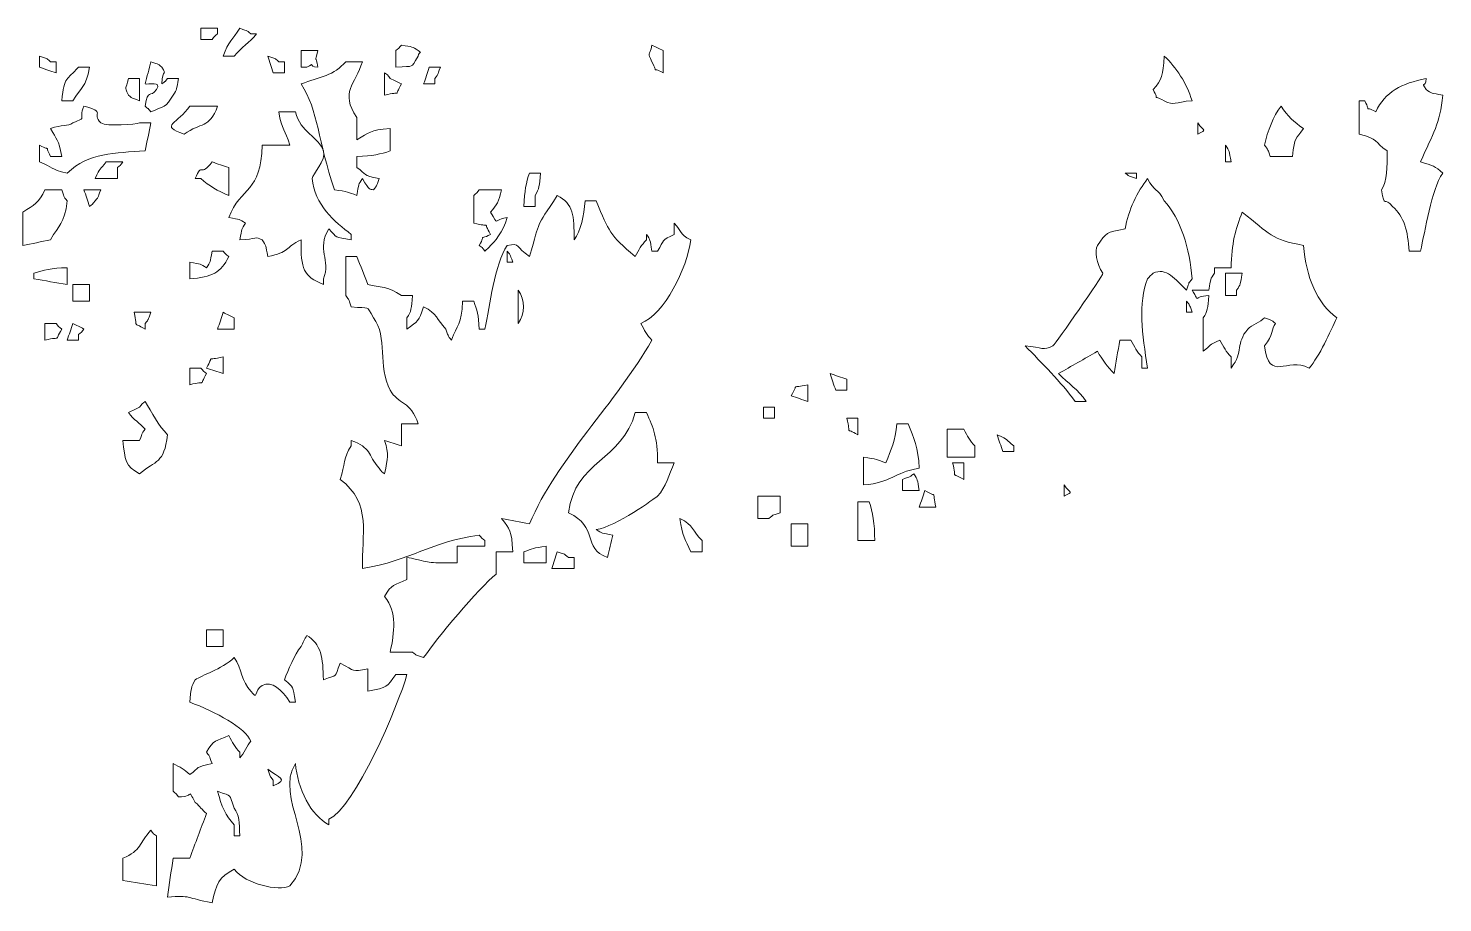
# Model space of a CAD drawing. Header units: millimetres. Extents: x 182 to 330, y 89 to 241.
# Drawn here: x 287.82 to 323.66, y 168.13 to 190.29 of the extents above; entities that cross this region are included whole.
import ezdxf

# ---------------------------------------------------------------- set-up
doc = ezdxf.new("R2010")
doc.units = ezdxf.units.MM
doc.layers.add('LAYER_1', color=160, linetype='Continuous')

# ---------------------------------------------------------------- blocks, each defined once
blk = doc.blocks.new('tree eucalypt')
at = {"layer": 'LAYER_1', "color": 7, "lineweight": 0}
for points, knots in [([(56.666, 100.75), (56.666, 100.656), (56.666, 100.562), (56.666, 100.468), (56.76, 100.468), (56.854, 100.468), (56.948, 100.468), (57.076, 100.621), (56.937, 100.479), (57.089, 100.609), (57.089, 100.656), (57.089, 100.703), (57.089, 100.75), (56.948, 100.75), (56.807, 100.75), (56.666, 100.75)], [0, 0, 0, 0, 1, 1, 1, 2, 2, 2, 3, 3, 3, 4, 4, 4, 5, 5, 5, 5]), ([(57.653, 100.75), (57.472, 100.457), (57.36, 100.425), (57.23, 100.044), (57.324, 100.044), (57.418, 100.044), (57.512, 100.044), (57.692, 100.282), (57.897, 100.371), (58.077, 100.609), (58.03, 100.609), (57.982, 100.609), (57.935, 100.609), (57.791, 100.722), (57.897, 100.659), (57.653, 100.75)], [0, 0, 0, 0, 1, 1, 1, 2, 2, 2, 3, 3, 3, 4, 4, 4, 5, 5, 5, 5]), ([(52.573, 100.044), (52.573, 99.95), (52.573, 99.856), (52.573, 99.762), (52.714, 99.715), (52.856, 99.668), (52.997, 99.621), (52.997, 99.715), (52.997, 99.809), (52.997, 99.903), (52.95, 99.903), (52.903, 99.903), (52.855, 99.903), (52.711, 100.017), (52.817, 99.953), (52.573, 100.044)], [0, 0, 0, 0, 1, 1, 1, 2, 2, 2, 3, 3, 3, 4, 4, 4, 5, 5, 5, 5]), ([(58.359, 100.044), (58.406, 99.903), (58.453, 99.762), (58.5, 99.621), (58.594, 99.621), (58.688, 99.621), (58.782, 99.621), (58.782, 99.715), (58.782, 99.809), (58.782, 99.903), (58.735, 99.903), (58.688, 99.903), (58.641, 99.903), (58.497, 100.017), (58.602, 99.953), (58.359, 100.044)], [0, 0, 0, 0, 1, 1, 1, 2, 2, 2, 3, 3, 3, 4, 4, 4, 5, 5, 5, 5]), ([(59.205, 100.185), (59.205, 100.044), (59.205, 99.903), (59.205, 99.762), (59.253, 99.762), (59.3, 99.762), (59.347, 99.762), (59.595, 99.895), (59.348, 99.793), (59.629, 99.762), (59.588, 100.109), (59.536, 99.83), (59.629, 100.185), (59.488, 100.185), (59.347, 100.185), (59.205, 100.185)], [0, 0, 0, 0, 1, 1, 1, 2, 2, 2, 3, 3, 3, 4, 4, 4, 5, 5, 5, 5]), ([(61.604, 99.762), (62.11, 99.821), (61.959, 99.696), (62.169, 100.044), (62.204, 100.181), (62.279, 100.098), (62.169, 100.185), (62.017, 100.291), (62.035, 100.27), (61.746, 100.326), (61.617, 100.174), (61.757, 100.314), (61.604, 100.185), (61.604, 100.044), (61.604, 99.903), (61.604, 99.762)], [0, 0, 0, 0, 1, 1, 1, 2, 2, 2, 3, 3, 3, 4, 4, 4, 5, 5, 5, 5]), ([(68.095, 100.326), (68.039, 100.007), (67.966, 100.174), (68.095, 99.903), (68.278, 99.555), (68.035, 99.807), (68.378, 99.621), (68.378, 99.809), (68.378, 99.997), (68.378, 100.185), (68.284, 100.232), (68.189, 100.279), (68.095, 100.326)], [0, 0, 0, 0, 1, 1, 1, 2, 2, 2, 3, 3, 3, 4, 4, 4, 4]), ([(81.078, 100.044), (81.384, 99.753), (81.64, 99.367), (81.783, 98.915), (81.332, 98.879), (81.333, 98.775), (81.078, 98.915), (80.729, 99.098), (80.981, 98.855), (80.795, 99.198), (81.028, 99.45), (81.042, 99.552), (81.078, 100.044)], [0, 0, 0, 0, 1, 1, 1, 2, 2, 2, 3, 3, 3, 4, 4, 4, 4]), ([(53.561, 99.762), (53.269, 99.427), (53.205, 99.554), (53.138, 98.915), (53.232, 98.915), (53.326, 98.915), (53.42, 98.915), (53.636, 99.263), (53.743, 99.236), (53.843, 99.762), (53.749, 99.762), (53.655, 99.762), (53.561, 99.762)], [0, 0, 0, 0, 1, 1, 1, 2, 2, 2, 3, 3, 3, 4, 4, 4, 4]), ([(55.396, 99.903), (55.349, 99.715), (55.302, 99.527), (55.254, 99.339), (55.318, 99.318), (55.693, 99.425), (55.537, 99.198), (55.379, 98.967), (55.33, 99.245), (55.254, 98.774), (55.407, 98.646), (55.266, 98.785), (55.396, 98.633), (55.716, 98.774), (55.787, 98.738), (55.96, 99.056), (56.066, 99.208), (56.045, 99.19), (56.101, 99.48), (56.007, 99.48), (55.913, 99.48), (55.819, 99.48), (55.691, 99.327), (55.83, 99.468), (55.678, 99.339), (55.686, 99.749), (55.814, 99.535), (55.678, 99.762), (55.534, 99.876), (55.639, 99.812), (55.396, 99.903)], [0, 0, 0, 0, 1, 1, 1, 2, 2, 2, 3, 3, 3, 4, 4, 4, 5, 5, 5, 6, 6, 6, 7, 7, 7, 8, 8, 8, 9, 9, 9, 10, 10, 10, 10]), ([(61.463, 98.21), (60.933, 98.169), (60.936, 98.1), (60.617, 97.927), (60.617, 98.116), (60.617, 98.304), (60.617, 98.492), (60.18, 99.138), (60.574, 99.319), (60.758, 99.903), (60.617, 99.903), (60.476, 99.903), (60.334, 99.903), (60.054, 99.555), (59.663, 99.508), (59.205, 99.339), (59.649, 98.655), (59.623, 97.901), (60.052, 96.658), (60.381, 96.616), (60.402, 96.594), (60.617, 96.516), (60.669, 96.809), (60.651, 96.788), (60.758, 96.94), (60.948, 96.615), (60.93, 96.683), (61.04, 96.658), (61.153, 96.802), (61.09, 96.696), (61.181, 96.94), (60.736, 97.035), (60.885, 97.034), (60.617, 97.222), (60.617, 97.316), (60.617, 97.41), (60.617, 97.504), (61.02, 97.514), (61.221, 97.559), (61.463, 97.645), (61.463, 97.833), (61.463, 98.022), (61.463, 98.21)], [0, 0, 0, 0, 1, 1, 1, 2, 2, 2, 3, 3, 3, 4, 4, 4, 5, 5, 5, 6, 6, 6, 7, 7, 7, 8, 8, 8, 9, 9, 9, 10, 10, 10, 11, 11, 11, 12, 12, 12, 13, 13, 13, 14, 14, 14, 14]), ([(62.451, 99.762), (62.404, 99.621), (62.357, 99.48), (62.31, 99.339), (62.404, 99.339), (62.498, 99.339), (62.592, 99.339), (62.592, 99.386), (62.592, 99.433), (62.592, 99.48), (62.706, 99.624), (62.642, 99.518), (62.733, 99.762), (62.639, 99.762), (62.545, 99.762), (62.451, 99.762)], [0, 0, 0, 0, 1, 1, 1, 2, 2, 2, 3, 3, 3, 4, 4, 4, 5, 5, 5, 5]), ([(54.831, 99.48), (54.775, 99.16), (54.702, 99.327), (54.831, 99.056), (54.975, 98.943), (54.87, 99.006), (55.113, 98.915), (55.113, 99.103), (55.113, 99.292), (55.113, 99.48), (55.019, 99.48), (54.925, 99.48), (54.831, 99.48)], [0, 0, 0, 0, 1, 1, 1, 2, 2, 2, 3, 3, 3, 4, 4, 4, 4]), ([(61.322, 99.056), (61.78, 99.173), (61.538, 98.987), (61.746, 99.339), (61.652, 99.386), (61.557, 99.433), (61.463, 99.48), (61.335, 99.633), (61.474, 99.492), (61.322, 99.621), (61.322, 99.433), (61.322, 99.245), (61.322, 99.056)], [0, 0, 0, 0, 1, 1, 1, 2, 2, 2, 3, 3, 3, 4, 4, 4, 4]), ([(88.133, 99.056), (88.062, 98.31), (87.896, 98.107), (87.569, 97.363), (87.885, 97.28), (87.943, 97.258), (88.133, 97.081), (87.841, 96.662), (87.693, 95.608), (87.569, 95.105), (87.475, 95.105), (87.381, 95.105), (87.286, 95.105), (87.245, 95.611), (87.159, 95.982), (86.863, 96.234), (86.654, 96.512), (86.662, 96.155), (86.581, 96.658), (86.729, 96.876), (86.726, 97.234), (86.722, 97.645), (86.398, 97.872), (86.509, 97.947), (86.016, 98.069), (86.016, 98.351), (86.016, 98.633), (86.016, 98.915), (86.063, 98.915), (86.11, 98.915), (86.158, 98.915), (86.34, 98.567), (86.097, 98.819), (86.44, 98.633), (86.667, 99.146), (87.103, 99.346), (87.71, 99.48), (87.706, 99.198), (87.565, 99.44), (87.71, 99.198), (87.861, 99.091), (87.843, 99.113), (88.133, 99.056)], [0, 0, 0, 0, 1, 1, 1, 2, 2, 2, 3, 3, 3, 4, 4, 4, 5, 5, 5, 6, 6, 6, 7, 7, 7, 8, 8, 8, 9, 9, 9, 10, 10, 10, 11, 11, 11, 12, 12, 12, 13, 13, 13, 14, 14, 14, 14]), ([(55.254, 97.645), (55.302, 97.88), (55.349, 98.116), (55.396, 98.351), (55.302, 98.351), (55.207, 98.351), (55.113, 98.351), (55.009, 98.308), (54.291, 98.261), (54.126, 98.351), (53.885, 98.61), (54.282, 98.623), (53.702, 98.774), (53.535, 98.4), (53.829, 98.521), (53.42, 98.351), (53.293, 98.26), (53.141, 98.309), (52.855, 98.21), (53.014, 97.915), (53.058, 97.951), (53.138, 97.504), (53.044, 97.504), (52.95, 97.504), (52.855, 97.504), (52.673, 97.852), (52.916, 97.6), (52.573, 97.786), (52.573, 97.645), (52.573, 97.504), (52.573, 97.363), (52.95, 97.225), (52.816, 97.182), (53.279, 97.081), (53.828, 97.609), (54.486, 97.586), (55.254, 97.645)], [0, 0, 0, 0, 1, 1, 1, 2, 2, 2, 3, 3, 3, 4, 4, 4, 5, 5, 5, 6, 6, 6, 7, 7, 7, 8, 8, 8, 9, 9, 9, 10, 10, 10, 11, 11, 11, 12, 12, 12, 12]), ([(56.383, 98.774), (56.098, 98.344), (55.58, 98.278), (56.242, 98.069), (56.671, 98.374), (56.876, 98.204), (57.089, 98.774), (56.854, 98.774), (56.618, 98.774), (56.383, 98.774)], [0, 0, 0, 0, 1, 1, 1, 2, 2, 2, 3, 3, 3, 3]), ([(58.641, 98.633), (58.717, 98.147), (58.799, 98.193), (58.923, 97.786), (58.688, 97.786), (58.453, 97.786), (58.218, 97.786), (58.196, 96.583), (57.678, 96.751), (57.371, 95.952), (57.664, 95.9), (57.643, 95.918), (57.794, 95.811), (57.688, 95.66), (57.71, 95.677), (57.653, 95.388), (58.083, 95.398), (58.041, 95.494), (58.218, 95.388), (58.324, 95.236), (58.303, 95.254), (58.359, 94.964), (58.918, 95.073), (58.782, 95.198), (59.205, 95.388), (59.197, 94.64), (59.256, 94.475), (59.77, 94.259), (59.77, 94.306), (59.77, 94.353), (59.77, 94.4), (59.975, 94.895), (59.579, 95.133), (59.911, 95.67), (60.132, 95.412), (60.035, 95.473), (60.476, 95.388), (60.476, 95.435), (60.476, 95.482), (60.476, 95.529), (60.06, 95.839), (59.531, 96.295), (59.488, 96.94), (59.481, 97.045), (59.854, 97.405), (59.77, 97.645), (59.648, 97.991), (59.189, 98.111), (59.064, 98.633), (58.923, 98.633), (58.782, 98.633), (58.641, 98.633)], [0, 0, 0, 0, 1, 1, 1, 2, 2, 2, 3, 3, 3, 4, 4, 4, 5, 5, 5, 6, 6, 6, 7, 7, 7, 8, 8, 8, 9, 9, 9, 10, 10, 10, 11, 11, 11, 12, 12, 12, 13, 13, 13, 14, 14, 14, 15, 15, 15, 16, 16, 16, 17, 17, 17, 17]), ([(84.323, 97.504), (84.135, 97.504), (83.947, 97.504), (83.759, 97.504), (83.67, 97.752), (83.731, 97.641), (83.618, 97.786), (83.698, 98.147), (83.835, 98.53), (84.041, 98.774), (84.208, 98.517), (84.35, 98.379), (84.605, 98.21), (84.402, 97.92), (84.386, 98.026), (84.323, 97.504)], [0, 0, 0, 0, 1, 1, 1, 2, 2, 2, 3, 3, 3, 4, 4, 4, 5, 5, 5, 5]), ([(81.924, 98.351), (82.082, 98.117), (82.174, 98.2), (81.924, 98.069), (81.924, 98.163), (81.924, 98.257), (81.924, 98.351)], [0, 0, 0, 0, 1, 1, 1, 2, 2, 2, 2]), ([(82.63, 97.786), (82.736, 97.635), (82.715, 97.653), (82.771, 97.363), (82.724, 97.363), (82.677, 97.363), (82.63, 97.363), (82.63, 97.504), (82.63, 97.645), (82.63, 97.786)], [0, 0, 0, 0, 1, 1, 1, 2, 2, 2, 3, 3, 3, 3]), ([(54.267, 97.363), (54.107, 97.145), (54.114, 97.244), (53.984, 96.94), (54.173, 96.94), (54.361, 96.94), (54.549, 96.94), (54.549, 97.034), (54.549, 97.128), (54.549, 97.222), (54.702, 97.35), (54.561, 97.211), (54.69, 97.363), (54.549, 97.363), (54.408, 97.363), (54.267, 97.363)], [0, 0, 0, 0, 1, 1, 1, 2, 2, 2, 3, 3, 3, 4, 4, 4, 5, 5, 5, 5]), ([(56.948, 97.363), (56.656, 96.951), (56.694, 97.392), (56.524, 96.94), (56.572, 96.94), (56.619, 96.94), (56.666, 96.94), (56.866, 96.758), (57.097, 96.623), (57.371, 96.516), (57.371, 96.752), (57.371, 96.987), (57.371, 97.222), (57.23, 97.269), (57.089, 97.316), (56.948, 97.363)], [0, 0, 0, 0, 1, 1, 1, 2, 2, 2, 3, 3, 3, 4, 4, 4, 5, 5, 5, 5]), ([(64.991, 97.081), (64.906, 96.837), (64.865, 96.636), (64.85, 96.234), (64.944, 96.234), (65.038, 96.234), (65.132, 96.234), (65.132, 96.328), (65.132, 96.422), (65.132, 96.516), (65.245, 96.683), (65.241, 96.754), (65.273, 97.081), (65.179, 97.081), (65.085, 97.081), (64.991, 97.081)], [0, 0, 0, 0, 1, 1, 1, 2, 2, 2, 3, 3, 3, 4, 4, 4, 5, 5, 5, 5]), ([(80.09, 95.67), (80.162, 96.129), (80.399, 96.621), (80.654, 96.94), (80.826, 96.592), (80.904, 96.722), (81.078, 96.375), (81.481, 95.941), (81.73, 95.161), (81.783, 94.4), (81.67, 94.256), (81.733, 94.361), (81.642, 94.118), (81.357, 94.381), (81.121, 94.711), (80.795, 94.541), (80.642, 94.413), (80.783, 94.552), (80.654, 94.4), (80.408, 93.786), (80.514, 93.004), (80.654, 92.142), (80.607, 92.142), (80.56, 92.142), (80.513, 92.142), (80.513, 92.236), (80.513, 92.33), (80.513, 92.424), (80.384, 92.556), (80.325, 92.672), (80.231, 92.848), (80.137, 92.848), (80.043, 92.848), (79.949, 92.848), (79.902, 92.565), (79.855, 92.283), (79.808, 92.001), (79.639, 92.162), (79.508, 92.36), (79.384, 92.565), (79.055, 92.377), (78.726, 92.189), (78.397, 92.001), (78.641, 91.742), (78.895, 91.605), (79.102, 91.295), (79.008, 91.295), (78.914, 91.295), (78.82, 91.295), (78.458, 91.79), (77.976, 92.268), (77.55, 92.706), (78.001, 92.67), (78, 92.566), (78.255, 92.706), (78.35, 92.789), (79.512, 94.465), (79.525, 94.541), (79.347, 94.787), (79.313, 95.12), (79.384, 95.247), (79.612, 95.573), (79.59, 95.578), (80.09, 95.67)], [0, 0, 0, 0, 1, 1, 1, 2, 2, 2, 3, 3, 3, 4, 4, 4, 5, 5, 5, 6, 6, 6, 7, 7, 7, 8, 8, 8, 9, 9, 9, 10, 10, 10, 11, 11, 11, 12, 12, 12, 13, 13, 13, 14, 14, 14, 15, 15, 15, 16, 16, 16, 17, 17, 17, 18, 18, 18, 19, 19, 19, 20, 20, 20, 21, 21, 21, 21]), ([(80.09, 97.081), (80.184, 97.081), (80.278, 97.081), (80.372, 97.081), (80.372, 97.034), (80.372, 96.987), (80.372, 96.94), (80.124, 97.029), (80.235, 96.967), (80.09, 97.081)], [0, 0, 0, 0, 1, 1, 1, 2, 2, 2, 3, 3, 3, 3]), ([(52.15, 95.247), (52.385, 95.294), (52.62, 95.341), (52.855, 95.388), (53.074, 95.793), (53.202, 95.772), (53.279, 96.375), (53.165, 96.519), (53.229, 96.414), (53.138, 96.658), (52.997, 96.658), (52.855, 96.658), (52.714, 96.658), (52.563, 96.321), (52.437, 96.271), (52.15, 96.093), (52.15, 95.811), (52.15, 95.529), (52.15, 95.247)], [0, 0, 0, 0, 1, 1, 1, 2, 2, 2, 3, 3, 3, 4, 4, 4, 5, 5, 5, 6, 6, 6, 6]), ([(53.702, 96.658), (53.749, 96.517), (53.796, 96.375), (53.843, 96.234), (53.996, 96.362), (53.855, 96.223), (53.984, 96.375), (54.098, 96.519), (54.035, 96.414), (54.126, 96.658), (53.984, 96.658), (53.843, 96.658), (53.702, 96.658)], [0, 0, 0, 0, 1, 1, 1, 2, 2, 2, 3, 3, 3, 4, 4, 4, 4]), ([(61.746, 90.731), (61.746, 90.543), (61.746, 90.355), (61.746, 90.167), (61.604, 90.214), (61.463, 90.261), (61.322, 90.308), (61.435, 89.923), (61.399, 89.897), (61.322, 89.461), (61.169, 89.589), (61.31, 89.45), (61.181, 89.602), (60.886, 89.956), (60.984, 90.12), (60.476, 90.308), (60.476, 90.261), (60.476, 90.214), (60.476, 90.167), (60.267, 89.86), (60.323, 89.698), (60.193, 89.32), (61.013, 88.714), (60.732, 87.906), (60.758, 87.062), (61.983, 87.256), (62.501, 87.748), (63.721, 87.909), (63.849, 87.756), (63.71, 87.897), (63.862, 87.768), (63.862, 87.721), (63.862, 87.674), (63.862, 87.626), (63.627, 87.626), (63.392, 87.626), (63.157, 87.626), (63.157, 87.485), (63.157, 87.344), (63.157, 87.203), (62.305, 87.199), (62.552, 87.211), (61.887, 87.344), (61.887, 87.156), (61.887, 86.968), (61.887, 86.78), (61.566, 86.639), (61.495, 86.675), (61.322, 86.356), (61.64, 85.936), (61.569, 85.458), (61.463, 84.945), (61.651, 84.945), (61.84, 84.945), (62.028, 84.945), (62.172, 84.832), (62.066, 84.895), (62.31, 84.804), (62.632, 85.286), (63.707, 86.564), (64.144, 86.921), (64.144, 87.109), (64.144, 87.297), (64.144, 87.485), (64.285, 87.485), (64.427, 87.485), (64.568, 87.485), (64.542, 88.06), (64.495, 88.031), (64.285, 88.332), (64.521, 88.285), (64.756, 88.238), (64.991, 88.191), (65.705, 89.869), (67.181, 91.245), (68.095, 92.848), (67.967, 92.979), (67.908, 93.095), (67.813, 93.271), (68.416, 93.509), (68.982, 94.664), (69.083, 95.388), (68.766, 95.551), (68.873, 95.593), (68.66, 95.811), (68.66, 95.717), (68.66, 95.623), (68.66, 95.529), (68.327, 95.373), (68.409, 95.393), (68.237, 95.105), (68.189, 95.105), (68.142, 95.105), (68.095, 95.105), (68.043, 95.398), (68.061, 95.377), (67.954, 95.529), (67.954, 95.482), (67.954, 95.435), (67.954, 95.388), (67.825, 95.256), (67.767, 95.14), (67.672, 94.964), (67.01, 95.536), (67.013, 95.581), (66.684, 96.375), (66.59, 96.375), (66.496, 96.375), (66.402, 96.375), (66.367, 95.989), (66.3, 95.625), (66.12, 95.388), (66.126, 96.009), (66.103, 96.296), (65.697, 96.516), (65.115, 95.619), (65.296, 95.973), (64.991, 94.964), (64.638, 95.208), (64.764, 95.319), (64.427, 95.247), (64.103, 94.761), (63.989, 93.731), (63.862, 93.13), (63.815, 93.13), (63.768, 93.13), (63.721, 93.13), (63.698, 93.498), (63.66, 93.609), (63.58, 93.835), (63.486, 93.835), (63.392, 93.835), (63.298, 93.835), (63.267, 93.222), (63.168, 93.251), (63.015, 92.848), (62.902, 92.992), (62.965, 92.886), (62.874, 93.13), (62.631, 93.374), (62.663, 93.523), (62.31, 93.694), (62.184, 93.316), (62.165, 93.329), (61.887, 93.13), (61.887, 93.224), (61.887, 93.318), (61.887, 93.412), (62, 93.578), (61.996, 93.649), (62.028, 93.976), (61.934, 93.976), (61.84, 93.976), (61.746, 93.976), (61.402, 94.236), (61.199, 94.176), (60.899, 94.259), (60.805, 94.494), (60.711, 94.729), (60.617, 94.964), (60.523, 94.964), (60.428, 94.964), (60.334, 94.964), (60.334, 94.635), (60.334, 94.306), (60.334, 93.976), (60.448, 93.832), (60.384, 93.938), (60.476, 93.694), (60.981, 93.635), (60.831, 93.761), (61.04, 93.412), (61.408, 92.923), (61.132, 92.192), (61.463, 91.578), (61.655, 91.221), (61.997, 91.302), (62.169, 90.731), (62.028, 90.731), (61.887, 90.731), (61.746, 90.731)], [0, 0, 0, 0, 1, 1, 1, 2, 2, 2, 3, 3, 3, 4, 4, 4, 5, 5, 5, 6, 6, 6, 7, 7, 7, 8, 8, 8, 9, 9, 9, 10, 10, 10, 11, 11, 11, 12, 12, 12, 13, 13, 13, 14, 14, 14, 15, 15, 15, 16, 16, 16, 17, 17, 17, 18, 18, 18, 19, 19, 19, 20, 20, 20, 21, 21, 21, 22, 22, 22, 23, 23, 23, 24, 24, 24, 25, 25, 25, 26, 26, 26, 27, 27, 27, 28, 28, 28, 29, 29, 29, 30, 30, 30, 31, 31, 31, 32, 32, 32, 33, 33, 33, 34, 34, 34, 35, 35, 35, 36, 36, 36, 37, 37, 37, 38, 38, 38, 39, 39, 39, 40, 40, 40, 41, 41, 41, 42, 42, 42, 43, 43, 43, 44, 44, 44, 45, 45, 45, 46, 46, 46, 47, 47, 47, 48, 48, 48, 49, 49, 49, 50, 50, 50, 51, 51, 51, 52, 52, 52, 53, 53, 53, 54, 54, 54, 55, 55, 55, 56, 56, 56, 57, 57, 57, 58, 58, 58, 59, 59, 59, 60, 60, 60, 60]), ([(63.58, 95.811), (64.038, 95.694), (63.796, 95.88), (64.003, 95.529), (63.655, 95.346), (63.907, 95.589), (63.721, 95.247), (63.874, 95.118), (63.733, 95.258), (63.862, 95.105), (64.015, 95.234), (63.874, 95.094), (64.003, 95.247), (64.071, 95.303), (64.346, 95.599), (64.427, 95.952), (64.013, 95.897), (64.25, 95.721), (64.003, 96.093), (64.181, 96.285), (64.196, 96.343), (64.285, 96.658), (64.097, 96.658), (63.909, 96.658), (63.721, 96.658), (63.593, 96.505), (63.732, 96.646), (63.58, 96.516), (63.58, 96.281), (63.58, 96.046), (63.58, 95.811)], [0, 0, 0, 0, 1, 1, 1, 2, 2, 2, 3, 3, 3, 4, 4, 4, 5, 5, 5, 6, 6, 6, 7, 7, 7, 8, 8, 8, 9, 9, 9, 10, 10, 10, 10]), ([(84.605, 95.247), (84.674, 94.438), (84.948, 93.788), (85.452, 93.412), (85.278, 93.063), (85.017, 92.434), (84.746, 92.142), (84.184, 92.434), (83.732, 91.754), (83.618, 92.706), (83.865, 92.982), (83.769, 93.127), (83.9, 93.271), (83.756, 93.384), (83.861, 93.321), (83.618, 93.412), (83.509, 93.316), (83.303, 93.227), (83.194, 93.13), (82.876, 92.748), (83.1, 92.577), (82.771, 92.142), (82.771, 92.236), (82.771, 92.33), (82.771, 92.424), (82.642, 92.556), (82.583, 92.672), (82.489, 92.848), (82.18, 92.721), (82.285, 92.726), (82.065, 92.565), (82.065, 92.848), (82.065, 93.13), (82.065, 93.412), (82.179, 93.578), (82.174, 93.649), (82.206, 93.976), (81.76, 93.975), (82.017, 93.737), (81.783, 94.118), (81.924, 94.118), (82.065, 94.118), (82.206, 94.118), (82.259, 94.41), (82.241, 94.389), (82.348, 94.541), (82.348, 94.588), (82.348, 94.635), (82.348, 94.682), (82.489, 94.682), (82.63, 94.682), (82.771, 94.682), (82.78, 95.291), (82.886, 95.666), (83.053, 96.093), (83.768, 95.532), (83.773, 95.401), (84.605, 95.247)], [0, 0, 0, 0, 1, 1, 1, 2, 2, 2, 3, 3, 3, 4, 4, 4, 5, 5, 5, 6, 6, 6, 7, 7, 7, 8, 8, 8, 9, 9, 9, 10, 10, 10, 11, 11, 11, 12, 12, 12, 13, 13, 13, 14, 14, 14, 15, 15, 15, 16, 16, 16, 17, 17, 17, 18, 18, 18, 19, 19, 19, 19]), ([(56.383, 94.823), (56.383, 94.682), (56.383, 94.541), (56.383, 94.4), (56.95, 94.444), (57.172, 94.564), (57.371, 94.964), (57.218, 95.093), (57.359, 94.953), (57.23, 95.105), (57.136, 95.105), (57.042, 95.105), (56.948, 95.105), (56.895, 94.812), (56.914, 94.834), (56.807, 94.682), (56.655, 94.788), (56.673, 94.767), (56.383, 94.823)], [0, 0, 0, 0, 1, 1, 1, 2, 2, 2, 3, 3, 3, 4, 4, 4, 5, 5, 5, 6, 6, 6, 6]), ([(64.427, 95.105), (64.54, 94.961), (64.477, 95.067), (64.568, 94.823), (64.521, 94.823), (64.474, 94.823), (64.427, 94.823), (64.427, 94.917), (64.427, 95.011), (64.427, 95.105)], [0, 0, 0, 0, 1, 1, 1, 2, 2, 2, 3, 3, 3, 3]), ([(53.279, 94.259), (53.279, 94.4), (53.279, 94.541), (53.279, 94.682), (52.876, 94.672), (52.675, 94.627), (52.432, 94.541), (52.432, 94.494), (52.432, 94.447), (52.432, 94.4), (52.714, 94.353), (52.997, 94.306), (53.279, 94.259)], [0, 0, 0, 0, 1, 1, 1, 2, 2, 2, 3, 3, 3, 4, 4, 4, 4]), ([(82.63, 94.541), (82.63, 94.353), (82.63, 94.165), (82.63, 93.976), (82.724, 93.976), (82.818, 93.976), (82.912, 93.976), (82.912, 94.024), (82.912, 94.071), (82.912, 94.118), (83.018, 94.269), (82.997, 94.251), (83.053, 94.541), (82.912, 94.541), (82.771, 94.541), (82.63, 94.541)], [0, 0, 0, 0, 1, 1, 1, 2, 2, 2, 3, 3, 3, 4, 4, 4, 5, 5, 5, 5]), ([(53.42, 94.259), (53.42, 94.118), (53.42, 93.976), (53.42, 93.835), (53.561, 93.835), (53.702, 93.835), (53.843, 93.835), (53.843, 93.976), (53.843, 94.118), (53.843, 94.259), (53.702, 94.259), (53.561, 94.259), (53.42, 94.259)], [0, 0, 0, 0, 1, 1, 1, 2, 2, 2, 3, 3, 3, 4, 4, 4, 4]), ([(64.709, 94.118), (64.887, 93.866), (64.881, 93.522), (64.709, 93.271), (64.709, 93.553), (64.709, 93.835), (64.709, 94.118)], [0, 0, 0, 0, 1, 1, 1, 2, 2, 2, 2]), ([(54.972, 93.553), (55.089, 93.095), (54.903, 93.338), (55.254, 93.13), (55.254, 93.177), (55.254, 93.224), (55.254, 93.271), (55.368, 93.415), (55.304, 93.31), (55.396, 93.553), (55.254, 93.553), (55.113, 93.553), (54.972, 93.553)], [0, 0, 0, 0, 1, 1, 1, 2, 2, 2, 3, 3, 3, 4, 4, 4, 4]), ([(57.23, 93.553), (57.183, 93.412), (57.136, 93.271), (57.089, 93.13), (57.23, 93.13), (57.371, 93.13), (57.512, 93.13), (57.512, 93.224), (57.512, 93.318), (57.512, 93.412), (57.418, 93.459), (57.324, 93.506), (57.23, 93.553)], [0, 0, 0, 0, 1, 1, 1, 2, 2, 2, 3, 3, 3, 4, 4, 4, 4]), ([(81.642, 93.835), (81.756, 93.691), (81.692, 93.797), (81.783, 93.553), (81.736, 93.553), (81.689, 93.553), (81.642, 93.553), (81.642, 93.647), (81.642, 93.741), (81.642, 93.835)], [0, 0, 0, 0, 1, 1, 1, 2, 2, 2, 3, 3, 3, 3]), ([(52.714, 92.848), (53.172, 92.964), (52.93, 92.778), (53.138, 93.13), (52.985, 93.258), (53.126, 93.119), (52.997, 93.271), (52.903, 93.271), (52.808, 93.271), (52.714, 93.271), (52.714, 93.13), (52.714, 92.989), (52.714, 92.848)], [0, 0, 0, 0, 1, 1, 1, 2, 2, 2, 3, 3, 3, 4, 4, 4, 4]), ([(53.42, 93.271), (53.373, 93.13), (53.326, 92.989), (53.279, 92.848), (53.373, 92.848), (53.467, 92.848), (53.561, 92.848), (53.561, 92.895), (53.561, 92.942), (53.561, 92.989), (53.714, 93.117), (53.573, 92.978), (53.702, 93.13), (53.608, 93.177), (53.514, 93.224), (53.42, 93.271)], [0, 0, 0, 0, 1, 1, 1, 2, 2, 2, 3, 3, 3, 4, 4, 4, 5, 5, 5, 5]), ([(57.23, 92.424), (56.772, 92.307), (57.014, 92.493), (56.807, 92.142), (56.948, 92.095), (57.089, 92.048), (57.23, 92.001), (57.23, 92.142), (57.23, 92.283), (57.23, 92.424)], [0, 0, 0, 0, 1, 1, 1, 2, 2, 2, 3, 3, 3, 3]), ([(56.383, 91.719), (56.841, 91.836), (56.599, 91.649), (56.807, 92.001), (56.654, 92.129), (56.795, 91.99), (56.666, 92.142), (56.572, 92.142), (56.477, 92.142), (56.383, 92.142), (56.383, 92.001), (56.383, 91.86), (56.383, 91.719)], [0, 0, 0, 0, 1, 1, 1, 2, 2, 2, 3, 3, 3, 4, 4, 4, 4]), ([(72.047, 91.719), (71.589, 91.602), (71.831, 91.788), (71.623, 91.436), (71.764, 91.389), (71.905, 91.342), (72.047, 91.295), (72.047, 91.436), (72.047, 91.578), (72.047, 91.719)], [0, 0, 0, 0, 1, 1, 1, 2, 2, 2, 3, 3, 3, 3]), ([(72.611, 92.001), (72.658, 91.86), (72.705, 91.719), (72.752, 91.578), (72.846, 91.578), (72.94, 91.578), (73.034, 91.578), (73.034, 91.672), (73.034, 91.766), (73.034, 91.86), (72.893, 91.907), (72.752, 91.954), (72.611, 92.001)], [0, 0, 0, 0, 1, 1, 1, 2, 2, 2, 3, 3, 3, 4, 4, 4, 4]), ([(54.69, 90.308), (54.739, 89.808), (54.751, 89.657), (55.113, 89.461), (55.528, 89.819), (55.73, 89.705), (55.819, 90.449), (55.602, 90.672), (55.412, 91.024), (55.254, 91.295), (55.102, 91.167), (55.242, 91.306), (55.113, 91.154), (55.019, 91.107), (54.925, 91.06), (54.831, 91.013), (54.971, 90.821), (55.103, 90.758), (55.254, 90.59), (55.141, 90.446), (55.204, 90.551), (55.113, 90.308), (54.972, 90.308), (54.831, 90.308), (54.69, 90.308)], [0, 0, 0, 0, 1, 1, 1, 2, 2, 2, 3, 3, 3, 4, 4, 4, 5, 5, 5, 6, 6, 6, 7, 7, 7, 8, 8, 8, 8]), ([(70.918, 91.154), (70.918, 91.06), (70.918, 90.966), (70.918, 90.872), (71.012, 90.872), (71.106, 90.872), (71.2, 90.872), (71.2, 90.966), (71.2, 91.06), (71.2, 91.154), (71.106, 91.154), (71.012, 91.154), (70.918, 91.154)], [0, 0, 0, 0, 1, 1, 1, 2, 2, 2, 3, 3, 3, 4, 4, 4, 4]), ([(68.237, 89.743), (68.237, 90.393), (68.136, 90.62), (67.954, 91.013), (67.86, 91.013), (67.766, 91.013), (67.672, 91.013), (67.335, 89.79), (66.149, 89.798), (65.979, 88.473), (66.76, 88.121), (66.312, 87.577), (66.967, 87.344), (67.014, 87.532), (67.061, 87.721), (67.108, 87.909), (66.815, 87.961), (66.836, 87.943), (66.684, 88.05), (67.172, 88.115), (68.196, 88.855), (68.237, 88.897), (68.438, 89.115), (68.535, 89.443), (68.66, 89.743), (68.519, 89.743), (68.378, 89.743), (68.237, 89.743)], [0, 0, 0, 0, 1, 1, 1, 2, 2, 2, 3, 3, 3, 4, 4, 4, 5, 5, 5, 6, 6, 6, 7, 7, 7, 8, 8, 8, 9, 9, 9, 9]), ([(73.034, 90.872), (73.151, 90.414), (72.965, 90.656), (73.316, 90.449), (73.316, 90.59), (73.316, 90.731), (73.316, 90.872), (73.222, 90.872), (73.128, 90.872), (73.034, 90.872)], [0, 0, 0, 0, 1, 1, 1, 2, 2, 2, 3, 3, 3, 3]), ([(73.458, 89.884), (73.458, 89.649), (73.458, 89.414), (73.458, 89.179), (74.185, 89.247), (74.191, 89.483), (74.869, 89.602), (74.842, 90.133), (74.739, 90.364), (74.586, 90.731), (74.492, 90.731), (74.398, 90.731), (74.304, 90.731), (74.256, 90.289), (74.157, 90.069), (74.022, 89.743), (73.808, 89.819), (73.783, 89.838), (73.458, 89.884)], [0, 0, 0, 0, 1, 1, 1, 2, 2, 2, 3, 3, 3, 4, 4, 4, 5, 5, 5, 6, 6, 6, 6]), ([(75.574, 90.59), (75.574, 90.355), (75.574, 90.119), (75.574, 89.884), (75.809, 89.884), (76.045, 89.884), (76.28, 89.884), (76.28, 89.978), (76.28, 90.072), (76.28, 90.167), (76.151, 90.298), (76.092, 90.414), (75.998, 90.59), (75.856, 90.59), (75.715, 90.59), (75.574, 90.59)], [0, 0, 0, 0, 1, 1, 1, 2, 2, 2, 3, 3, 3, 4, 4, 4, 5, 5, 5, 5]), ([(76.844, 90.449), (76.891, 90.308), (76.938, 90.166), (76.985, 90.025), (77.08, 90.025), (77.174, 90.025), (77.268, 90.025), (77.268, 90.072), (77.268, 90.12), (77.268, 90.167), (77.05, 90.326), (77.149, 90.32), (76.844, 90.449)], [0, 0, 0, 0, 1, 1, 1, 2, 2, 2, 3, 3, 3, 4, 4, 4, 4]), ([(75.715, 89.743), (75.832, 89.285), (75.646, 89.527), (75.998, 89.32), (75.998, 89.461), (75.998, 89.602), (75.998, 89.743), (75.904, 89.743), (75.809, 89.743), (75.715, 89.743)], [0, 0, 0, 0, 1, 1, 1, 2, 2, 2, 3, 3, 3, 3]), ([(74.869, 89.038), (74.816, 89.33), (74.835, 89.309), (74.728, 89.461), (74.584, 89.347), (74.689, 89.411), (74.445, 89.32), (74.445, 89.226), (74.445, 89.132), (74.445, 89.038), (74.586, 89.038), (74.728, 89.038), (74.869, 89.038)], [0, 0, 0, 0, 1, 1, 1, 2, 2, 2, 3, 3, 3, 4, 4, 4, 4]), ([(70.777, 88.897), (70.777, 88.708), (70.777, 88.52), (70.777, 88.332), (70.871, 88.332), (70.965, 88.332), (71.059, 88.332), (71.203, 88.446), (71.097, 88.382), (71.341, 88.473), (71.341, 88.614), (71.341, 88.755), (71.341, 88.897), (71.153, 88.897), (70.965, 88.897), (70.777, 88.897)], [0, 0, 0, 0, 1, 1, 1, 2, 2, 2, 3, 3, 3, 4, 4, 4, 5, 5, 5, 5]), ([(75.292, 88.614), (75.175, 89.072), (75.361, 88.83), (75.01, 89.038), (74.963, 88.897), (74.916, 88.755), (74.869, 88.614), (75.01, 88.614), (75.151, 88.614), (75.292, 88.614)], [0, 0, 0, 0, 1, 1, 1, 2, 2, 2, 3, 3, 3, 3]), ([(78.538, 89.179), (78.695, 88.944), (78.787, 89.028), (78.538, 88.897), (78.538, 88.991), (78.538, 89.085), (78.538, 89.179)], [0, 0, 0, 0, 1, 1, 1, 2, 2, 2, 2]), ([(73.316, 87.768), (73.458, 87.768), (73.599, 87.768), (73.74, 87.768), (73.739, 88.204), (73.692, 88.492), (73.599, 88.755), (73.505, 88.755), (73.41, 88.755), (73.316, 88.755), (73.316, 88.426), (73.316, 88.097), (73.316, 87.768)], [0, 0, 0, 0, 1, 1, 1, 2, 2, 2, 3, 3, 3, 4, 4, 4, 4]), ([(68.801, 88.332), (68.858, 87.886), (68.94, 87.796), (69.083, 87.485), (69.177, 87.485), (69.271, 87.485), (69.365, 87.485), (69.365, 87.579), (69.365, 87.674), (69.365, 87.768), (69.122, 88.012), (69.154, 88.16), (68.801, 88.332)], [0, 0, 0, 0, 1, 1, 1, 2, 2, 2, 3, 3, 3, 4, 4, 4, 4]), ([(71.623, 88.191), (71.623, 88.003), (71.623, 87.815), (71.623, 87.626), (71.764, 87.626), (71.905, 87.626), (72.047, 87.626), (72.047, 87.815), (72.047, 88.003), (72.047, 88.191), (71.905, 88.191), (71.764, 88.191), (71.623, 88.191)], [0, 0, 0, 0, 1, 1, 1, 2, 2, 2, 3, 3, 3, 4, 4, 4, 4]), ([(65.414, 87.203), (65.414, 87.344), (65.414, 87.485), (65.414, 87.626), (65.086, 87.585), (65.065, 87.563), (64.85, 87.485), (64.85, 87.391), (64.85, 87.297), (64.85, 87.203), (65.038, 87.203), (65.226, 87.203), (65.414, 87.203)], [0, 0, 0, 0, 1, 1, 1, 2, 2, 2, 3, 3, 3, 4, 4, 4, 4]), ([(65.697, 87.485), (65.65, 87.344), (65.603, 87.203), (65.555, 87.062), (65.744, 87.062), (65.932, 87.062), (66.12, 87.062), (66.12, 87.156), (66.12, 87.25), (66.12, 87.344), (66.073, 87.344), (66.026, 87.344), (65.979, 87.344), (65.835, 87.458), (65.94, 87.394), (65.697, 87.485)], [0, 0, 0, 0, 1, 1, 1, 2, 2, 2, 3, 3, 3, 4, 4, 4, 5, 5, 5, 5]), ([(55.96, 79.724), (55.913, 79.395), (55.866, 79.066), (55.819, 78.737), (56.425, 78.795), (56.294, 78.708), (56.948, 78.595), (57.051, 79.053), (57.124, 79.256), (57.512, 79.442), (57.805, 79.057), (58.629, 78.885), (58.923, 79.019), (59.784, 80.026), (58.5, 81.258), (59.064, 82.123), (59.104, 81.494), (59.456, 80.791), (59.911, 80.571), (59.911, 80.618), (59.911, 80.665), (59.911, 80.712), (60.542, 80.97), (61.688, 83.619), (61.887, 84.381), (61.793, 84.381), (61.699, 84.381), (61.604, 84.381), (61.377, 84.054), (61.398, 84.049), (60.899, 83.958), (60.899, 84.146), (60.899, 84.334), (60.899, 84.522), (60.459, 84.444), (60.599, 84.458), (60.193, 84.663), (60.035, 84.258), (60.169, 84.403), (59.77, 84.24), (59.76, 84.794), (59.717, 85.158), (59.347, 85.369), (59.3, 85.275), (59.253, 85.181), (59.205, 85.086), (59.036, 84.87), (58.879, 84.501), (58.782, 84.24), (59.04, 84.019), (58.979, 84.115), (59.064, 83.675), (59.017, 83.675), (58.97, 83.675), (58.923, 83.675), (58.715, 83.994), (58.465, 84.224), (58.218, 84.099), (58.005, 83.977), (58.113, 83.697), (57.935, 83.958), (57.688, 84.181), (57.705, 84.528), (57.512, 84.804), (57.175, 84.494), (56.684, 84.366), (56.524, 84.24), (56.411, 84.073), (56.415, 84.003), (56.383, 83.675), (57.041, 83.444), (57.792, 83.012), (57.935, 82.688), (57.839, 82.579), (57.75, 82.373), (57.653, 82.264), (57.653, 82.311), (57.653, 82.358), (57.653, 82.405), (57.524, 82.537), (57.466, 82.653), (57.371, 82.829), (57.05, 82.688), (56.98, 82.724), (56.807, 82.405), (56.92, 82.261), (56.857, 82.367), (56.948, 82.123), (56.503, 82.028), (56.652, 82.029), (56.383, 81.841), (56.252, 81.97), (56.136, 82.029), (55.96, 82.123), (55.96, 81.888), (55.96, 81.653), (55.96, 81.418), (56.113, 81.289), (55.972, 81.429), (56.101, 81.276), (56.547, 81.278), (56.291, 81.516), (56.524, 81.135), (56.648, 81.031), (56.684, 80.958), (56.807, 80.853), (56.666, 80.477), (56.524, 80.1), (56.383, 79.724), (56.242, 79.724), (56.101, 79.724), (55.96, 79.724)], [0, 0, 0, 0, 1, 1, 1, 2, 2, 2, 3, 3, 3, 4, 4, 4, 5, 5, 5, 6, 6, 6, 7, 7, 7, 8, 8, 8, 9, 9, 9, 10, 10, 10, 11, 11, 11, 12, 12, 12, 13, 13, 13, 14, 14, 14, 15, 15, 15, 16, 16, 16, 17, 17, 17, 18, 18, 18, 19, 19, 19, 20, 20, 20, 21, 21, 21, 22, 22, 22, 23, 23, 23, 24, 24, 24, 25, 25, 25, 26, 26, 26, 27, 27, 27, 28, 28, 28, 29, 29, 29, 30, 30, 30, 31, 31, 31, 32, 32, 32, 33, 33, 33, 34, 34, 34, 35, 35, 35, 36, 36, 36, 37, 37, 37, 37]), ([(56.807, 85.51), (56.807, 85.369), (56.807, 85.228), (56.807, 85.086), (56.948, 85.086), (57.089, 85.086), (57.23, 85.086), (57.23, 85.228), (57.23, 85.369), (57.23, 85.51), (57.089, 85.51), (56.948, 85.51), (56.807, 85.51)], [0, 0, 0, 0, 1, 1, 1, 2, 2, 2, 3, 3, 3, 4, 4, 4, 4]), ([(58.359, 81.982), (58.632, 81.755), (58.909, 81.737), (58.5, 81.559), (58.5, 81.606), (58.5, 81.653), (58.5, 81.7), (58.386, 81.844), (58.45, 81.738), (58.359, 81.982)], [0, 0, 0, 0, 1, 1, 1, 2, 2, 2, 3, 3, 3, 3]), ([(57.089, 81.418), (57.494, 81.26), (57.349, 81.393), (57.512, 80.994), (57.636, 80.812), (57.638, 80.646), (57.653, 80.289), (57.606, 80.289), (57.559, 80.289), (57.512, 80.289), (57.512, 80.383), (57.512, 80.477), (57.512, 80.571), (57.284, 80.807), (57.188, 81.037), (57.089, 81.418)], [0, 0, 0, 0, 1, 1, 1, 2, 2, 2, 3, 3, 3, 4, 4, 4, 5, 5, 5, 5]), ([(54.69, 79.16), (54.972, 79.113), (55.254, 79.066), (55.537, 79.019), (55.537, 79.442), (55.537, 79.865), (55.537, 80.289), (55.384, 80.417), (55.525, 80.278), (55.396, 80.43), (55.101, 80.12), (55.153, 79.909), (54.69, 79.724), (54.69, 79.536), (54.69, 79.348), (54.69, 79.16)], [0, 0, 0, 0, 1, 1, 1, 2, 2, 2, 3, 3, 3, 4, 4, 4, 5, 5, 5, 5])]:
    blk.add_open_spline(points, degree=3, knots=knots, dxfattribs=at)

msp = doc.modelspace()

# ---------------------------------------------------------------- block references
at = {"linetype": 'Continuous', "lineweight": 0}
msp.add_blockref('tree eucalypt', (235.526, 89.54), dxfattribs=at)

doc.saveas('drawing.dxf')
